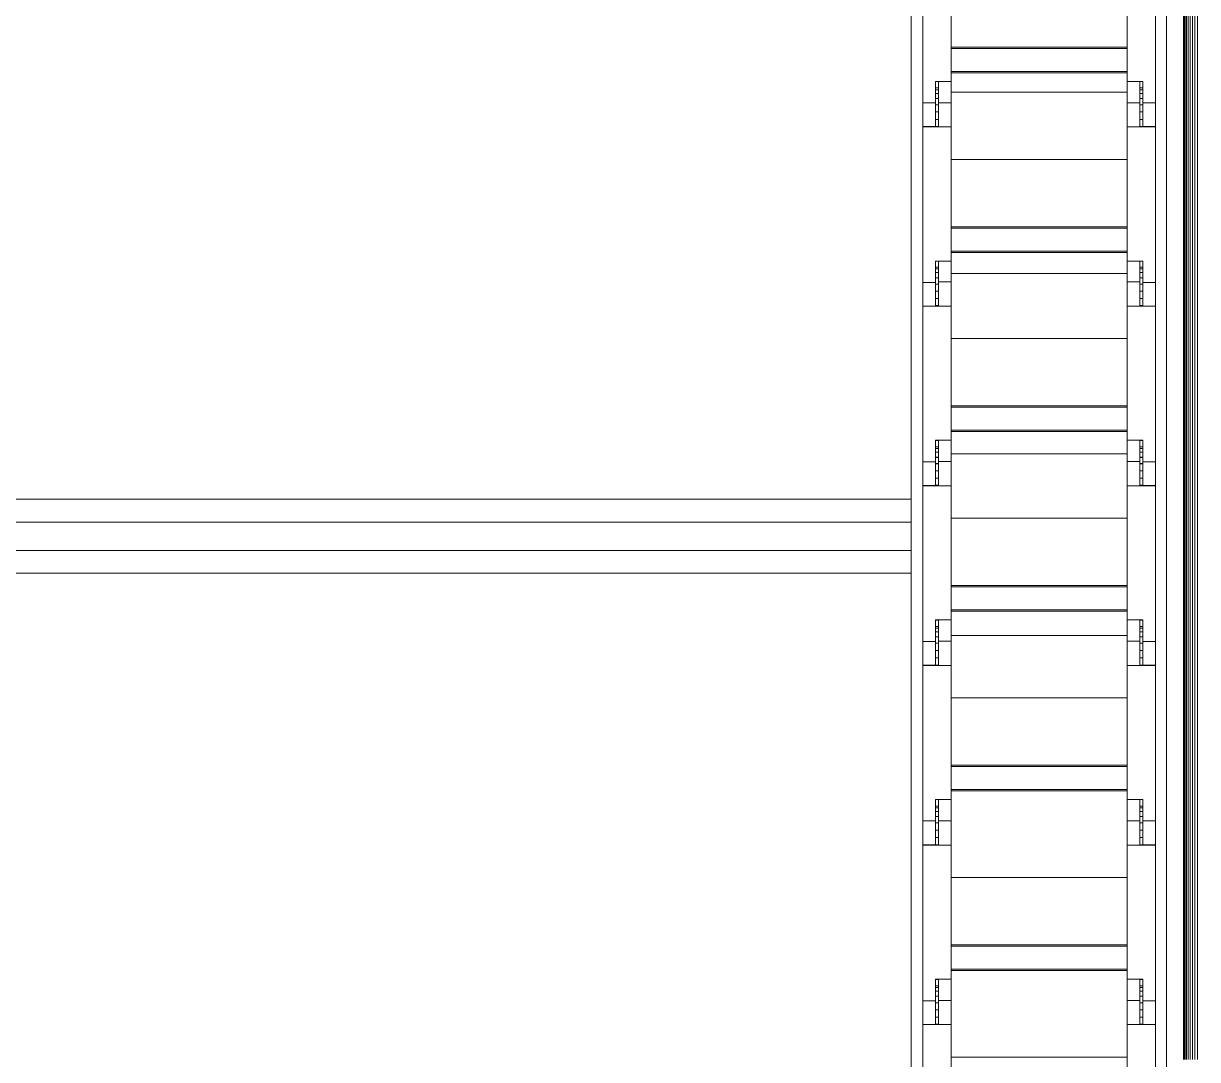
# Model space of a CAD drawing. Header units: inches. Extents: x -827 to 154, y -802 to 207.
# Drawn here: x -134.8 to -121.87, y -164.58 to -153.17 of the extents above; entities that cross this region are included whole.
import ezdxf

# ---------------------------------------------------------------- set-up
doc = ezdxf.new("R2010")
doc.units = ezdxf.units.IN
doc.header["$MEASUREMENT"] = 0
doc.layers.add('Layer0', color=7, linetype='Continuous', lineweight=9)
doc.layers.add('Shop_Sabre_RC-8_CNC_Router_skp', color=8, linetype='Continuous', lineweight=9)

# ---------------------------------------------------------------- blocks, each defined once
blk = doc.blocks.new('Shop_Sabre_RC-8_CNC_Router_skp_139-402878-Level 1')
at = {"layer": 'Layer0'}
for p, q in [((96.812, 0.562), (58.812, 0.562)), ((96.812, 0.562), (58.812, 0.562)), ((58.812, 0.25), (96.812, 0.25)), ((58.812, 0.25), (96.812, 0.25))]:
    blk.add_line(p, q, dxfattribs=at)
blk = doc.blocks.new('Shop_Sabre_RC-8_CNC_Router_skp_135-402874-Level 1')
at = {"layer": 'Layer0'}
for p, q in [((60.625, 26.563), (98.625, 26.563)), ((98.625, 26.563), (60.625, 26.563)), ((98.625, 25.75), (60.625, 25.75)), ((60.625, 25.75), (98.625, 25.75))]:
    blk.add_line(p, q, dxfattribs=at)
blk.add_blockref('Shop_Sabre_RC-8_CNC_Router_skp_139-402878-Level 1', (1.812, 25.75))
blk = doc.blocks.new('Shop_Sabre_RC-8_CNC_Router_skp_121-V89-Level 1')
at = {"layer": 'Layer0'}
for p, q in [((2.389, 18.075), (2.422, 18.075)), ((2.422, 18.075), (2.389, 18.075)), ((2.391, 17.996), (2.422, 17.996)), ((2.422, 17.996), (2.391, 17.996)), ((2.422, 18.076), (2.422, 17.815)), ((2.563, 18.076), (2.422, 18.076)), ((2.422, 18.076), (2.563, 18.076)), ((2.422, 18.076), (2.422, 17.815)), ((2.563, 18.076), (2.563, 17.815)), ((2.563, 17.815), (2.563, 18.076)), ((2.391, 17.915), (2.422, 17.915)), ((2.391, 17.915), (2.422, 17.915)), ((2.422, 17.915), (2.391, 17.915)), ((2.391, 17.836), (2.422, 17.836)), ((2.422, 17.836), (2.391, 17.836)), ((2.422, 17.766), (2.391, 17.766)), ((2.391, 17.766), (2.422, 17.766)), ((2.422, 17.815), (2.422, 17.584)), ((2.563, 17.815), (2.422, 17.815)), ((2.422, 17.815), (2.422, 17.584)), ((2.422, 17.578), (2.422, 17.815)), ((2.563, 17.815), (2.422, 17.815)), ((2.563, 17.815), (2.563, 16.1)), ((2.563, 17.815), (2.563, 16.1)), ((2.391, 17.709), (2.422, 17.709)), ((2.422, 17.709), (2.391, 17.709)), ((2.391, 17.669), (2.422, 17.669)), ((2.422, 17.669), (2.391, 17.669)), ((2.422, 17.65), (2.391, 17.65)), ((2.391, 17.65), (2.422, 17.65)), ((2.391, 17.578), (2.25, 17.578)), ((2.25, 17.196), (2.25, 17.578)), ((2.391, 17.578), (2.25, 17.578)), ((2.25, 17.578), (2.25, 17.196)), ((2.25, 17.578), (2.25, 16.1)), ((2.25, 17.578), (2.25, 16.454)), ((2.422, 17.58), (2.391, 17.58)), ((2.391, 17.58), (2.422, 17.58)), ((2.422, 17.578), (2.391, 17.578)), ((2.422, 17.578), (2.391, 17.578)), ((2.422, 17.584), (2.422, 17.578)), ((2.422, 17.578), (2.422, 17.584)), ((2.25, 16.454), (2.25, 17.196)), ((2.25, 16.454), (2.25, 17.196)), ((2.25, 16.454), (2.25, 16.1)), ((2.25, 16.1), (2.25, 16.454)), ((2.25, 16.1), (2.25, 15.834)), ((2.25, 16.1), (2.25, 16.1)), ((2.25, 16.1), (2.369, 16.1)), ((2.25, 15.834), (2.25, 16.1)), ((2.369, 16.1), (2.25, 16.1)), ((2.369, 16.1), (2.25, 16.1)), ((2.369, 16.1), (2.369, 16.1)), ((2.391, 16.1), (2.369, 16.1)), ((2.391, 16.1), (2.369, 16.1)), ((2.391, 16.1), (2.391, 16.1)), ((2.391, 16.1), (2.406, 16.1)), ((2.391, 16.1), (2.391, 15.834)), ((2.391, 15.834), (2.391, 16.1)), ((2.391, 16.1), (2.391, 16.1)), ((2.406, 16.1), (2.391, 16.1)), ((2.391, 16.096), (2.422, 16.096)), ((2.422, 16.096), (2.391, 16.096)), ((2.406, 16.1), (2.406, 16.1)), ((2.563, 16.1), (2.406, 16.1)), ((2.406, 16.1), (2.406, 16.1)), ((2.406, 16.1), (2.563, 16.1)), ((2.563, 16.1), (2.563, 16.1)), ((2.563, 16.1), (2.563, 16.1)), ((2.391, 16.017), (2.422, 16.017)), ((2.422, 16.017), (2.391, 16.017)), ((2.391, 15.936), (2.422, 15.936)), ((2.422, 15.936), (2.391, 15.936)), ((2.25, 15.834), (2.25, 15.6)), ((2.25, 15.834), (2.391, 15.834)), ((2.25, 15.6), (2.25, 15.834)), ((2.391, 15.834), (2.25, 15.834)), ((2.391, 15.858), (2.422, 15.858)), ((2.422, 15.858), (2.391, 15.858)), ((2.391, 15.834), (2.391, 15.6)), ((2.391, 15.834), (2.391, 15.6)), ((2.391, 15.788), (2.422, 15.788)), ((2.422, 15.788), (2.391, 15.788)), ((2.422, 15.731), (2.391, 15.731)), ((2.422, 15.731), (2.391, 15.731)), ((2.422, 15.691), (2.391, 15.692)), ((2.391, 15.692), (2.422, 15.691)), ((2.422, 15.691), (2.391, 15.691)), ((2.391, 15.671), (2.422, 15.671)), ((2.422, 15.671), (2.391, 15.671))]:
    blk.add_line(p, q, dxfattribs=at)
blk = doc.blocks.new('Shop_Sabre_RC-8_CNC_Router_skp_120-V90-Level 1')
at = {"layer": 'Layer0'}
for p, q in [((0, 18.076), (0, 17.815)), ((0.141, 18.076), (0, 18.076)), ((0, 18.076), (0.141, 18.076)), ((0, 18.076), (0, 17.815)), ((0.141, 18.076), (0.141, 17.815)), ((0.141, 17.815), (0.141, 18.076)), ((0.172, 18.075), (0.141, 18.075)), ((0.141, 18.075), (0.172, 18.075)), ((0.172, 17.996), (0.141, 17.996)), ((0.141, 17.996), (0.172, 17.996)), ((0.172, 17.915), (0.141, 17.915)), ((0.172, 17.915), (0.141, 17.915)), ((0.141, 17.915), (0.172, 17.915)), ((0, 16.1), (0, 17.815)), ((0.141, 17.815), (0, 17.815)), ((0, 17.815), (0, 16.1)), ((0.141, 17.815), (0, 17.815)), ((0.174, 17.836), (0.141, 17.836)), ((0.141, 17.836), (0.174, 17.836)), ((0.141, 17.815), (0.141, 17.584)), ((0.141, 17.584), (0.141, 17.815)), ((0.141, 17.766), (0.172, 17.766)), ((0.172, 17.766), (0.141, 17.766)), ((0.172, 17.709), (0.141, 17.709)), ((0.172, 17.709), (0.141, 17.709)), ((0.172, 17.669), (0.141, 17.669)), ((0.141, 17.669), (0.172, 17.669)), ((0.172, 17.65), (0.141, 17.65)), ((0.141, 17.65), (0.172, 17.65)), ((0.141, 17.584), (0.141, 17.578)), ((0.141, 17.578), (0.141, 17.584)), ((0.172, 17.58), (0.141, 17.58)), ((0.141, 17.58), (0.172, 17.58)), ((0.172, 17.578), (0.141, 17.578)), ((0.172, 17.578), (0.141, 17.578)), ((0.313, 17.578), (0.172, 17.578)), ((0.313, 17.578), (0.172, 17.578)), ((0.313, 17.578), (0.313, 16.1)), ((0.313, 16.1), (0.313, 17.578)), ((0, 16.1), (0, 16.1)), ((0, 16.1), (0.156, 16.1)), ((0.156, 16.1), (0, 16.1)), ((0, 16.1), (0, 16.1)), ((0.141, 16.096), (0.172, 16.096)), ((0.172, 16.096), (0.141, 16.096)), ((0.156, 16.1), (0.156, 16.1)), ((0.156, 16.1), (0.156, 16.1)), ((0.172, 16.1), (0.156, 16.1)), ((0.172, 16.1), (0.156, 16.1)), ((0.172, 16.1), (0.172, 16.1)), ((0.172, 16.1), (0.172, 16.1)), ((0.172, 16.1), (0.172, 15.834)), ((0.193, 16.1), (0.172, 16.1)), ((0.172, 15.834), (0.172, 16.1)), ((0.193, 16.1), (0.172, 16.1)), ((0.193, 16.1), (0.193, 16.1)), ((0.193, 16.1), (0.313, 16.1)), ((0.193, 16.1), (0.313, 16.1)), ((0.313, 16.1), (0.193, 16.1)), ((0.313, 16.1), (0.313, 16.1)), ((0.313, 16.1), (0.313, 15.834)), ((0.313, 16.1), (0.313, 15.834)), ((0.172, 16.017), (0.141, 16.017)), ((0.141, 16.017), (0.172, 16.017)), ((0.172, 15.936), (0.141, 15.936)), ((0.141, 15.936), (0.172, 15.936)), ((0.172, 15.788), (0.137, 15.788)), ((0.137, 15.788), (0.172, 15.788)), ((0.141, 15.858), (0.172, 15.858)), ((0.172, 15.858), (0.141, 15.858)), ((0.172, 15.834), (0.172, 15.6)), ((0.172, 15.834), (0.313, 15.834)), ((0.172, 15.6), (0.172, 15.834)), ((0.313, 15.834), (0.172, 15.834)), ((0.313, 15.834), (0.313, 15.6)), ((0.313, 15.834), (0.313, 15.6)), ((0.141, 15.731), (0.172, 15.731)), ((0.172, 15.731), (0.141, 15.731)), ((0.141, 15.691), (0.172, 15.692)), ((0.172, 15.692), (0.141, 15.691)), ((0.172, 15.691), (0.141, 15.691)), ((0.141, 15.671), (0.172, 15.671)), ((0.172, 15.671), (0.141, 15.671))]:
    blk.add_line(p, q, dxfattribs=at)
blk = doc.blocks.new('Shop_Sabre_RC-8_CNC_Router_skp_119-V91-Level 1')
at = {"layer": 'Layer0'}
for p, q in [((2.25, 17.483), (0.313, 17.483)), ((2.25, 17.483), (0.313, 17.483)), ((0.313, 17.469), (2.25, 17.469)), ((0.313, 17.469), (2.25, 17.469)), ((2.25, 17.214), (0.313, 17.214)), ((2.25, 17.214), (0.313, 17.214)), ((0.313, 17.201), (2.25, 17.201)), ((0.313, 17.201), (2.25, 17.201)), ((2.25, 16.459), (0.313, 16.459)), ((2.25, 16.459), (0.313, 16.459))]:
    blk.add_line(p, q, dxfattribs=at)
for name in ['Shop_Sabre_RC-8_CNC_Router_skp_120-V90-Level 1', 'Shop_Sabre_RC-8_CNC_Router_skp_121-V89-Level 1']:
    blk.add_blockref(name, (0, 0))
blk = doc.blocks.new('Shop_Sabre_RC-8_CNC_Router_skp_121-V92-Level 1')
at = {"layer": 'Layer0'}
for p, q in [((2.389, 20.054), (2.422, 20.054)), ((2.422, 20.054), (2.389, 20.054)), ((2.422, 20.054), (2.422, 19.793)), ((2.563, 20.054), (2.422, 20.054)), ((2.422, 20.054), (2.563, 20.054)), ((2.422, 20.054), (2.422, 19.793)), ((2.563, 20.054), (2.563, 19.793)), ((2.563, 19.793), (2.563, 20.054)), ((2.391, 19.975), (2.422, 19.975)), ((2.422, 19.975), (2.391, 19.975)), ((2.391, 19.893), (2.422, 19.893)), ((2.391, 19.893), (2.422, 19.893)), ((2.422, 19.893), (2.391, 19.893)), ((2.391, 19.815), (2.422, 19.815)), ((2.422, 19.815), (2.391, 19.815)), ((2.422, 19.793), (2.422, 19.562)), ((2.563, 19.793), (2.422, 19.793)), ((2.422, 19.793), (2.422, 19.562)), ((2.422, 19.556), (2.422, 19.793)), ((2.563, 19.793), (2.422, 19.793)), ((2.563, 19.793), (2.563, 18.079)), ((2.563, 19.793), (2.563, 18.079)), ((2.422, 19.745), (2.391, 19.745)), ((2.391, 19.745), (2.422, 19.745)), ((2.391, 19.688), (2.422, 19.688)), ((2.422, 19.688), (2.391, 19.688)), ((2.391, 19.556), (2.25, 19.556)), ((2.25, 19.175), (2.25, 19.556)), ((2.391, 19.556), (2.25, 19.556)), ((2.25, 19.556), (2.25, 19.175)), ((2.25, 19.556), (2.25, 18.079)), ((2.25, 19.556), (2.25, 18.433)), ((2.391, 19.648), (2.422, 19.648)), ((2.422, 19.648), (2.391, 19.648)), ((2.422, 19.628), (2.391, 19.628)), ((2.391, 19.628), (2.422, 19.628)), ((2.422, 19.558), (2.391, 19.558)), ((2.391, 19.558), (2.422, 19.558)), ((2.422, 19.556), (2.391, 19.556)), ((2.422, 19.556), (2.391, 19.556)), ((2.422, 19.562), (2.422, 19.556)), ((2.422, 19.556), (2.422, 19.562)), ((2.25, 18.433), (2.25, 19.175)), ((2.25, 18.433), (2.25, 19.175)), ((2.25, 18.433), (2.25, 18.079)), ((2.25, 18.079), (2.25, 18.433)), ((2.25, 18.079), (2.25, 17.813)), ((2.25, 18.079), (2.25, 18.079)), ((2.25, 18.079), (2.369, 18.079)), ((2.25, 17.813), (2.25, 18.079)), ((2.369, 18.079), (2.25, 18.079)), ((2.369, 18.079), (2.25, 18.079)), ((2.369, 18.079), (2.369, 18.079)), ((2.391, 18.079), (2.369, 18.079)), ((2.391, 18.079), (2.369, 18.079)), ((2.391, 18.079), (2.391, 18.079)), ((2.391, 18.079), (2.406, 18.079)), ((2.391, 18.079), (2.391, 17.813)), ((2.391, 17.813), (2.391, 18.079)), ((2.391, 18.079), (2.391, 18.079)), ((2.406, 18.079), (2.391, 18.079)), ((2.391, 18.075), (2.422, 18.075)), ((2.422, 18.075), (2.391, 18.075)), ((2.391, 17.996), (2.422, 17.996)), ((2.422, 17.996), (2.391, 17.996)), ((2.406, 18.079), (2.406, 18.079)), ((2.563, 18.079), (2.406, 18.079)), ((2.406, 18.079), (2.406, 18.079)), ((2.406, 18.079), (2.563, 18.079)), ((2.563, 18.079), (2.563, 18.079)), ((2.563, 18.079), (2.563, 18.079)), ((2.391, 17.915), (2.422, 17.915)), ((2.422, 17.915), (2.391, 17.915)), ((2.25, 17.813), (2.25, 17.578)), ((2.25, 17.813), (2.391, 17.813)), ((2.25, 17.578), (2.25, 17.813)), ((2.391, 17.813), (2.25, 17.813)), ((2.391, 17.836), (2.422, 17.836)), ((2.422, 17.836), (2.391, 17.836)), ((2.391, 17.813), (2.391, 17.578)), ((2.391, 17.813), (2.391, 17.578)), ((2.391, 17.767), (2.422, 17.766)), ((2.422, 17.766), (2.391, 17.767)), ((2.422, 17.71), (2.391, 17.71)), ((2.422, 17.71), (2.391, 17.71)), ((2.422, 17.67), (2.391, 17.67)), ((2.391, 17.67), (2.422, 17.67)), ((2.422, 17.669), (2.391, 17.669)), ((2.391, 17.65), (2.422, 17.65)), ((2.422, 17.65), (2.391, 17.65))]:
    blk.add_line(p, q, dxfattribs=at)
blk = doc.blocks.new('Shop_Sabre_RC-8_CNC_Router_skp_120-V93-Level 1')
at = {"layer": 'Layer0'}
for p, q in [((0, 20.054), (0, 19.793)), ((0.141, 20.054), (0, 20.054)), ((0, 20.054), (0.141, 20.054)), ((0, 20.054), (0, 19.793)), ((0.141, 20.054), (0.141, 19.793)), ((0.172, 20.054), (0.141, 20.054)), ((0.141, 20.054), (0.172, 20.054)), ((0.141, 19.793), (0.141, 20.054)), ((0.172, 19.975), (0.141, 19.975)), ((0.141, 19.975), (0.172, 19.975)), ((0, 18.079), (0, 19.793)), ((0.141, 19.793), (0, 19.793)), ((0, 19.793), (0, 18.079)), ((0.141, 19.793), (0, 19.793)), ((0.172, 19.893), (0.141, 19.893)), ((0.172, 19.893), (0.141, 19.893)), ((0.141, 19.893), (0.172, 19.893)), ((0.174, 19.815), (0.141, 19.815)), ((0.141, 19.815), (0.174, 19.815)), ((0.141, 19.793), (0.141, 19.562)), ((0.141, 19.562), (0.141, 19.793)), ((0.141, 19.745), (0.172, 19.745)), ((0.172, 19.745), (0.141, 19.745)), ((0.172, 19.688), (0.141, 19.688)), ((0.172, 19.688), (0.141, 19.688)), ((0.172, 19.648), (0.141, 19.648)), ((0.141, 19.648), (0.172, 19.648)), ((0.172, 19.628), (0.141, 19.628)), ((0.141, 19.628), (0.172, 19.628)), ((0.141, 19.562), (0.141, 19.556)), ((0.141, 19.556), (0.141, 19.562)), ((0.172, 19.558), (0.141, 19.558)), ((0.141, 19.558), (0.172, 19.558)), ((0.172, 19.556), (0.141, 19.556)), ((0.172, 19.556), (0.141, 19.556)), ((0.313, 19.556), (0.172, 19.556)), ((0.313, 19.556), (0.172, 19.556)), ((0.313, 19.556), (0.313, 18.079)), ((0.313, 18.079), (0.313, 19.556)), ((0, 18.079), (0, 18.079)), ((0, 18.079), (0.156, 18.079)), ((0.156, 18.079), (0, 18.079)), ((0, 18.079), (0, 18.079)), ((0.141, 18.075), (0.172, 18.075)), ((0.172, 18.075), (0.141, 18.075)), ((0.172, 17.996), (0.141, 17.996)), ((0.141, 17.996), (0.172, 17.996)), ((0.156, 18.079), (0.156, 18.079)), ((0.156, 18.079), (0.156, 18.079)), ((0.172, 18.079), (0.156, 18.079)), ((0.172, 18.079), (0.156, 18.079)), ((0.172, 18.079), (0.172, 18.079)), ((0.172, 18.079), (0.172, 18.079)), ((0.172, 18.079), (0.172, 17.813)), ((0.193, 18.079), (0.172, 18.079)), ((0.172, 17.813), (0.172, 18.079)), ((0.193, 18.079), (0.172, 18.079)), ((0.193, 18.079), (0.193, 18.079)), ((0.193, 18.079), (0.313, 18.079)), ((0.193, 18.079), (0.313, 18.079)), ((0.313, 18.079), (0.193, 18.079)), ((0.313, 18.079), (0.313, 18.079)), ((0.313, 18.079), (0.313, 17.813)), ((0.313, 18.079), (0.313, 17.813)), ((0.172, 17.915), (0.141, 17.915)), ((0.141, 17.915), (0.172, 17.915)), ((0.172, 17.767), (0.137, 17.766)), ((0.137, 17.766), (0.172, 17.767)), ((0.141, 17.836), (0.172, 17.836)), ((0.172, 17.836), (0.141, 17.836)), ((0.172, 17.813), (0.172, 17.578)), ((0.172, 17.813), (0.313, 17.813)), ((0.172, 17.578), (0.172, 17.813)), ((0.313, 17.813), (0.172, 17.813)), ((0.313, 17.813), (0.313, 17.578)), ((0.313, 17.813), (0.313, 17.578)), ((0.141, 17.71), (0.172, 17.71)), ((0.172, 17.71), (0.141, 17.71)), ((0.141, 17.67), (0.172, 17.67)), ((0.172, 17.67), (0.141, 17.67)), ((0.172, 17.669), (0.141, 17.669)), ((0.141, 17.65), (0.172, 17.65)), ((0.172, 17.65), (0.141, 17.65))]:
    blk.add_line(p, q, dxfattribs=at)
blk = doc.blocks.new('Shop_Sabre_RC-8_CNC_Router_skp_119-V94-Level 1')
at = {"layer": 'Layer0'}
for p, q in [((2.25, 19.461), (0.313, 19.461)), ((2.25, 19.461), (0.313, 19.461)), ((0.313, 19.448), (2.25, 19.448)), ((0.313, 19.448), (2.25, 19.448)), ((2.25, 19.193), (0.313, 19.193)), ((2.25, 19.193), (0.313, 19.193)), ((0.313, 19.179), (2.25, 19.179)), ((0.313, 19.179), (2.25, 19.179)), ((2.25, 18.437), (0.313, 18.437)), ((2.25, 18.437), (0.313, 18.437))]:
    blk.add_line(p, q, dxfattribs=at)
for name in ['Shop_Sabre_RC-8_CNC_Router_skp_120-V93-Level 1', 'Shop_Sabre_RC-8_CNC_Router_skp_121-V92-Level 1']:
    blk.add_blockref(name, (0, 0))
blk = doc.blocks.new('Shop_Sabre_RC-8_CNC_Router_skp_119-V95-Level 1')
at = {"layer": 'Layer0'}
for p, q in [((2.25, 5.616), (0.313, 5.616)), ((2.25, 5.616), (0.313, 5.616)), ((0.313, 5.602), (2.25, 5.602)), ((0.313, 5.602), (2.25, 5.602)), ((2.25, 5.348), (0.313, 5.348)), ((2.25, 5.348), (0.313, 5.348)), ((0.313, 5.334), (2.25, 5.334)), ((0.313, 5.334), (2.25, 5.334)), ((2.25, 4.592), (0.313, 4.592)), ((2.25, 4.592), (0.313, 4.592))]:
    blk.add_line(p, q, dxfattribs=at)
for name in ['Shop_Sabre_RC-8_CNC_Router_skp_120-V93-Level 1', 'Shop_Sabre_RC-8_CNC_Router_skp_121-V92-Level 1']:
    blk.add_blockref(name, (0, -13.845))
blk = doc.blocks.new('Shop_Sabre_RC-8_CNC_Router_skp_121-V102-Level 1')
at = {"layer": 'Layer0'}
for p, q in [((2.422, 24.886), (2.422, 24.889)), ((2.563, 24.889), (2.422, 24.889)), ((2.422, 24.886), (2.422, 24.889)), ((2.422, 24.889), (2.563, 24.889)), ((2.422, 24.814), (2.422, 24.886)), ((2.563, 24.886), (2.422, 24.886)), ((2.422, 24.814), (2.422, 24.886)), ((2.422, 24.886), (2.563, 24.886)), ((2.563, 24.886), (2.563, 24.889)), ((2.563, 24.889), (2.563, 24.886)), ((2.563, 24.814), (2.563, 24.886)), ((2.563, 24.886), (2.563, 24.814)), ((2.422, 24.814), (2.422, 24.68)), ((2.422, 24.814), (2.563, 24.814)), ((2.563, 24.814), (2.422, 24.814)), ((2.422, 24.68), (2.422, 24.814)), ((2.563, 24.814), (2.563, 24.68)), ((2.563, 24.814), (2.563, 24.68)), ((2.422, 24.68), (2.422, 24.493)), ((2.563, 24.68), (2.422, 24.68)), ((2.422, 24.493), (2.422, 24.68)), ((2.422, 24.68), (2.563, 24.68)), ((2.563, 24.68), (2.563, 24.493)), ((2.563, 24.68), (2.563, 24.493)), ((2.422, 24.493), (2.422, 24.265)), ((2.422, 24.493), (2.563, 24.493)), ((2.422, 24.493), (2.422, 24.265)), ((2.422, 24.493), (2.563, 24.493)), ((2.563, 24.493), (2.563, 24.265)), ((2.563, 24.265), (2.563, 24.493)), ((2.25, 24.183), (2.25, 24.205)), ((2.422, 24.205), (2.25, 24.205)), ((2.25, 24.205), (2.422, 24.205)), ((2.25, 24.205), (2.25, 24.183)), ((2.422, 24.265), (2.422, 24.012)), ((2.422, 24.265), (2.563, 24.265)), ((2.422, 24.265), (2.422, 24.012)), ((2.563, 24.265), (2.422, 24.265)), ((2.563, 24.265), (2.563, 24.012)), ((2.563, 24.012), (2.563, 24.265)), ((2.25, 24.183), (2.25, 24.141)), ((2.25, 24.183), (2.422, 24.183)), ((2.25, 24.183), (2.25, 24.141)), ((2.422, 24.183), (2.25, 24.183)), ((2.25, 24.141), (2.25, 24.083)), ((2.422, 24.141), (2.25, 24.141)), ((2.25, 24.141), (2.422, 24.141)), ((2.25, 24.141), (2.25, 24.083)), ((2.25, 24.083), (2.25, 24.011)), ((2.422, 24.083), (2.25, 24.083)), ((2.25, 24.083), (2.422, 24.083)), ((2.25, 24.083), (2.25, 24.011)), ((2.25, 24.011), (2.25, 23.932)), ((2.25, 24.011), (2.422, 24.011)), ((2.25, 24.011), (2.25, 23.932)), ((2.422, 24.011), (2.25, 24.011)), ((2.25, 23.932), (2.25, 23.851)), ((2.25, 23.932), (2.422, 23.932)), ((2.25, 23.932), (2.25, 23.851)), ((2.422, 23.932), (2.25, 23.932)), ((2.422, 24.012), (2.422, 23.751)), ((2.563, 24.012), (2.422, 24.012)), ((2.422, 24.012), (2.563, 24.012)), ((2.422, 24.012), (2.422, 23.751)), ((2.563, 24.012), (2.563, 23.751)), ((2.563, 23.751), (2.563, 24.012)), ((2.25, 23.851), (2.25, 23.772)), ((2.391, 23.851), (2.25, 23.851)), ((2.25, 23.772), (2.25, 23.851)), ((2.391, 23.851), (2.25, 23.851)), ((2.391, 23.851), (2.422, 23.851)), ((2.391, 23.851), (2.422, 23.851)), ((2.422, 23.851), (2.391, 23.851)), ((2.25, 23.772), (2.25, 23.702)), ((2.25, 23.772), (2.422, 23.772)), ((2.25, 23.772), (2.25, 23.702)), ((2.422, 23.772), (2.25, 23.772)), ((2.25, 23.702), (2.25, 23.645)), ((2.422, 23.702), (2.25, 23.702)), ((2.25, 23.702), (2.422, 23.702)), ((2.25, 23.702), (2.25, 23.645)), ((2.422, 23.751), (2.422, 23.52)), ((2.563, 23.751), (2.422, 23.751)), ((2.422, 23.751), (2.422, 23.52)), ((2.422, 23.514), (2.422, 23.751)), ((2.563, 23.751), (2.422, 23.751)), ((2.563, 23.751), (2.563, 22.036)), ((2.563, 23.751), (2.563, 22.036)), ((2.25, 23.606), (2.25, 23.645)), ((2.25, 23.645), (2.422, 23.645)), ((2.25, 23.645), (2.25, 23.606)), ((2.422, 23.645), (2.25, 23.645)), ((2.25, 23.606), (2.422, 23.606)), ((2.25, 23.606), (2.25, 23.586)), ((2.422, 23.606), (2.25, 23.606)), ((2.25, 23.586), (2.25, 23.606)), ((2.25, 23.586), (2.25, 23.516)), ((2.422, 23.586), (2.25, 23.586)), ((2.25, 23.586), (2.422, 23.586)), ((2.25, 23.586), (2.25, 23.516)), ((2.422, 23.516), (2.25, 23.516)), ((2.25, 23.516), (2.422, 23.516)), ((2.391, 23.514), (2.25, 23.514)), ((2.25, 23.132), (2.25, 23.514)), ((2.391, 23.514), (2.25, 23.514)), ((2.25, 23.514), (2.25, 23.132)), ((2.25, 23.514), (2.25, 22.036)), ((2.25, 23.514), (2.25, 22.39)), ((2.422, 23.514), (2.391, 23.514)), ((2.422, 23.514), (2.391, 23.514)), ((2.422, 23.52), (2.422, 23.514)), ((2.422, 23.514), (2.422, 23.52)), ((2.25, 22.39), (2.25, 23.132)), ((2.25, 22.39), (2.25, 23.132)), ((2.25, 22.39), (2.25, 22.036)), ((2.25, 22.036), (2.25, 22.39)), ((2.25, 22.036), (2.25, 22.037)), ((2.25, 22.036), (2.25, 21.77)), ((2.25, 22.036), (2.369, 22.036)), ((2.25, 21.77), (2.25, 22.036)), ((2.369, 22.036), (2.25, 22.036)), ((2.369, 22.036), (2.25, 22.036)), ((2.369, 22.037), (2.369, 22.036)), ((2.391, 22.036), (2.369, 22.036)), ((2.391, 22.036), (2.369, 22.036)), ((2.391, 22.036), (2.391, 22.037)), ((2.391, 22.037), (2.391, 22.036)), ((2.391, 22.036), (2.406, 22.036)), ((2.391, 22.036), (2.391, 21.77)), ((2.391, 21.77), (2.391, 22.036)), ((2.406, 22.036), (2.391, 22.036)), ((2.391, 22.032), (2.422, 22.032)), ((2.422, 22.032), (2.391, 22.032)), ((2.406, 22.037), (2.406, 22.036)), ((2.406, 22.037), (2.406, 22.036)), ((2.563, 22.036), (2.406, 22.036)), ((2.406, 22.036), (2.563, 22.036)), ((2.563, 22.036), (2.563, 22.037)), ((2.563, 22.036), (2.563, 22.037)), ((2.391, 21.953), (2.422, 21.953)), ((2.422, 21.953), (2.391, 21.953)), ((2.391, 21.872), (2.422, 21.872)), ((2.422, 21.872), (2.391, 21.872)), ((2.25, 21.77), (2.25, 21.535)), ((2.25, 21.77), (2.391, 21.77)), ((2.25, 21.535), (2.25, 21.77)), ((2.391, 21.77), (2.25, 21.77)), ((2.391, 21.794), (2.422, 21.794)), ((2.422, 21.794), (2.391, 21.794)), ((2.391, 21.77), (2.391, 21.535)), ((2.391, 21.77), (2.391, 21.535)), ((2.391, 21.724), (2.422, 21.724)), ((2.422, 21.724), (2.391, 21.724)), ((2.422, 21.667), (2.391, 21.667)), ((2.422, 21.667), (2.391, 21.667)), ((2.422, 21.628), (2.391, 21.628)), ((2.391, 21.628), (2.422, 21.628)), ((2.422, 21.627), (2.391, 21.627)), ((2.391, 21.607), (2.422, 21.607)), ((2.422, 21.607), (2.391, 21.607))]:
    blk.add_line(p, q, dxfattribs=at)
blk = doc.blocks.new('Shop_Sabre_RC-8_CNC_Router_skp_120-V103-Level 1')
at = {"layer": 'Layer0'}
for p, q in [((0, 24.886), (0, 24.889)), ((0.141, 24.889), (0, 24.889)), ((0, 24.889), (0.141, 24.889)), ((0, 24.889), (0, 24.886)), ((0, 24.814), (0, 24.886)), ((0.141, 24.886), (0, 24.886)), ((0, 24.814), (0, 24.886)), ((0.141, 24.886), (0, 24.886)), ((0.141, 24.886), (0.141, 24.889)), ((0.141, 24.886), (0.141, 24.889)), ((0.141, 24.814), (0.141, 24.886)), ((0.141, 24.886), (0.141, 24.814)), ((0, 24.814), (0, 24.68)), ((0, 24.814), (0.141, 24.814)), ((0, 24.814), (0.141, 24.814)), ((0, 24.814), (0, 24.68)), ((0.141, 24.814), (0.141, 24.68)), ((0.141, 24.68), (0.141, 24.814)), ((0, 24.68), (0, 24.493)), ((0.141, 24.68), (0, 24.68)), ((0, 24.68), (0.141, 24.68)), ((0, 24.68), (0, 24.493)), ((0.141, 24.68), (0.141, 24.493)), ((0.141, 24.493), (0.141, 24.68)), ((0, 24.493), (0, 24.265)), ((0, 24.493), (0.141, 24.493)), ((0, 24.493), (0, 24.265)), ((0.141, 24.493), (0, 24.493)), ((0.141, 24.493), (0.141, 24.265)), ((0.141, 24.265), (0.141, 24.493)), ((0, 24.265), (0, 24.012)), ((0.141, 24.265), (0, 24.265)), ((0, 24.265), (0.141, 24.265)), ((0, 24.265), (0, 24.012)), ((0.141, 24.265), (0.141, 24.012)), ((0.141, 24.012), (0.141, 24.265)), ((0.313, 24.205), (0.141, 24.205)), ((0.141, 24.205), (0.313, 24.205)), ((0.313, 24.205), (0.313, 24.183)), ((0.313, 24.183), (0.313, 24.205)), ((0.141, 24.183), (0.313, 24.183)), ((0.313, 24.183), (0.141, 24.183)), ((0.313, 24.141), (0.141, 24.141)), ((0.141, 24.141), (0.313, 24.141)), ((0.141, 24.083), (0.313, 24.083)), ((0.141, 24.083), (0.313, 24.083)), ((0.313, 24.183), (0.313, 24.141)), ((0.313, 24.183), (0.313, 24.141)), ((0.313, 24.141), (0.313, 24.083)), ((0.313, 24.141), (0.313, 24.083)), ((0.313, 24.011), (0.313, 24.083)), ((0.313, 24.083), (0.313, 24.011)), ((0, 24.012), (0, 23.751)), ((0.141, 24.012), (0, 24.012)), ((0, 24.012), (0.141, 24.012)), ((0, 24.012), (0, 23.751)), ((0.141, 24.012), (0.141, 23.751)), ((0.141, 23.751), (0.141, 24.012)), ((0.313, 24.011), (0.141, 24.011)), ((0.141, 24.011), (0.313, 24.011)), ((0.313, 23.932), (0.141, 23.932)), ((0.141, 23.932), (0.313, 23.932)), ((0.313, 23.932), (0.313, 24.011)), ((0.313, 24.011), (0.313, 23.932)), ((0.313, 23.932), (0.313, 23.851)), ((0.313, 23.851), (0.313, 23.932)), ((0.172, 23.851), (0.141, 23.851)), ((0.172, 23.851), (0.141, 23.851)), ((0.141, 23.851), (0.172, 23.851)), ((0.313, 23.851), (0.172, 23.851)), ((0.172, 23.851), (0.313, 23.851)), ((0.313, 23.851), (0.313, 23.772)), ((0.313, 23.772), (0.313, 23.851)), ((0, 22.036), (0, 23.751)), ((0.141, 23.751), (0, 23.751)), ((0, 23.751), (0, 22.036)), ((0.141, 23.751), (0, 23.751)), ((0.313, 23.772), (0.141, 23.772)), ((0.141, 23.772), (0.313, 23.772)), ((0.141, 23.751), (0.141, 23.52)), ((0.141, 23.52), (0.141, 23.751)), ((0.141, 23.702), (0.313, 23.702)), ((0.313, 23.702), (0.141, 23.702)), ((0.313, 23.772), (0.313, 23.702)), ((0.313, 23.702), (0.313, 23.772)), ((0.313, 23.702), (0.313, 23.645)), ((0.313, 23.645), (0.313, 23.702)), ((0.313, 23.645), (0.141, 23.645)), ((0.313, 23.645), (0.141, 23.645)), ((0.313, 23.606), (0.141, 23.606)), ((0.141, 23.606), (0.313, 23.606)), ((0.313, 23.586), (0.141, 23.586)), ((0.141, 23.586), (0.313, 23.586)), ((0.313, 23.606), (0.313, 23.645)), ((0.313, 23.645), (0.313, 23.606)), ((0.313, 23.586), (0.313, 23.606)), ((0.313, 23.606), (0.313, 23.586)), ((0.313, 23.516), (0.313, 23.586)), ((0.313, 23.516), (0.313, 23.586)), ((0.141, 23.52), (0.141, 23.514)), ((0.141, 23.514), (0.141, 23.52)), ((0.313, 23.516), (0.141, 23.516)), ((0.141, 23.516), (0.313, 23.516)), ((0.172, 23.514), (0.141, 23.514)), ((0.172, 23.514), (0.141, 23.514)), ((0.313, 23.514), (0.172, 23.514)), ((0.313, 23.514), (0.172, 23.514)), ((0.313, 23.514), (0.313, 22.036)), ((0.313, 22.036), (0.313, 23.514)), ((0, 22.036), (0, 22.037)), ((0, 22.036), (0, 22.037)), ((0, 22.036), (0.156, 22.036)), ((0.156, 22.036), (0, 22.036)), ((0.141, 22.032), (0.172, 22.032)), ((0.172, 22.032), (0.141, 22.032)), ((0.156, 22.037), (0.156, 22.036)), ((0.156, 22.037), (0.156, 22.036)), ((0.172, 22.036), (0.156, 22.036)), ((0.172, 22.036), (0.156, 22.036)), ((0.172, 22.036), (0.172, 22.037)), ((0.172, 22.037), (0.172, 22.036)), ((0.172, 22.036), (0.172, 21.77)), ((0.193, 22.036), (0.172, 22.036)), ((0.172, 21.77), (0.172, 22.036)), ((0.193, 22.036), (0.172, 22.036)), ((0.193, 22.036), (0.193, 22.037)), ((0.193, 22.036), (0.313, 22.036)), ((0.193, 22.036), (0.313, 22.036)), ((0.313, 22.036), (0.193, 22.036)), ((0.313, 22.037), (0.313, 22.036)), ((0.313, 22.036), (0.313, 21.77)), ((0.313, 22.036), (0.313, 21.77)), ((0.172, 21.953), (0.141, 21.953)), ((0.141, 21.953), (0.172, 21.953)), ((0.172, 21.872), (0.141, 21.872)), ((0.141, 21.872), (0.172, 21.872)), ((0.141, 21.794), (0.172, 21.794)), ((0.172, 21.794), (0.141, 21.794)), ((0.172, 21.77), (0.172, 21.535)), ((0.172, 21.77), (0.313, 21.77)), ((0.172, 21.535), (0.172, 21.77)), ((0.313, 21.77), (0.172, 21.77)), ((0.313, 21.77), (0.313, 21.535)), ((0.313, 21.77), (0.313, 21.535)), ((0.172, 21.724), (0.137, 21.724)), ((0.137, 21.724), (0.172, 21.724)), ((0.141, 21.667), (0.172, 21.667)), ((0.172, 21.667), (0.141, 21.667)), ((0.141, 21.628), (0.172, 21.628)), ((0.172, 21.628), (0.141, 21.628)), ((0.172, 21.627), (0.141, 21.627)), ((0.141, 21.607), (0.172, 21.607)), ((0.172, 21.607), (0.141, 21.607))]:
    blk.add_line(p, q, dxfattribs=at)
blk = doc.blocks.new('Shop_Sabre_RC-8_CNC_Router_skp_119-V104-Level 1')
at = {"layer": 'Layer0'}
for p, q in [((2.25, 23.419), (0.313, 23.419)), ((2.25, 23.419), (0.313, 23.419)), ((0.313, 23.405), (2.25, 23.405)), ((0.313, 23.405), (2.25, 23.405)), ((2.25, 23.151), (0.313, 23.151)), ((2.25, 23.151), (0.313, 23.151)), ((0.313, 23.137), (2.25, 23.137)), ((0.313, 23.137), (2.25, 23.137)), ((2.25, 22.395), (0.313, 22.395)), ((2.25, 22.395), (0.313, 22.395))]:
    blk.add_line(p, q, dxfattribs=at)
for name in ['Shop_Sabre_RC-8_CNC_Router_skp_120-V103-Level 1', 'Shop_Sabre_RC-8_CNC_Router_skp_121-V102-Level 1']:
    blk.add_blockref(name, (0, 0))
blk = doc.blocks.new('Shop_Sabre_RC-8_CNC_Router_skp_121-V105-Level 1')
at = {"layer": 'Layer0'}
for p, q in [((2.389, 16.096), (2.422, 16.096)), ((2.422, 16.096), (2.389, 16.096)), ((2.422, 16.097), (2.422, 15.836)), ((2.563, 16.097), (2.422, 16.097)), ((2.422, 16.097), (2.563, 16.097)), ((2.422, 16.097), (2.422, 15.836)), ((2.563, 16.097), (2.563, 15.836)), ((2.563, 15.836), (2.563, 16.097)), ((2.391, 16.017), (2.422, 16.017)), ((2.422, 16.017), (2.391, 16.017)), ((2.391, 15.936), (2.422, 15.936)), ((2.391, 15.936), (2.422, 15.936)), ((2.422, 15.936), (2.391, 15.936)), ((2.391, 15.857), (2.422, 15.857)), ((2.422, 15.857), (2.391, 15.857)), ((2.422, 15.787), (2.391, 15.787)), ((2.391, 15.787), (2.422, 15.787)), ((2.422, 15.836), (2.422, 15.605)), ((2.563, 15.836), (2.422, 15.836)), ((2.422, 15.836), (2.422, 15.605)), ((2.422, 15.599), (2.422, 15.836)), ((2.563, 15.836), (2.422, 15.836)), ((2.563, 15.836), (2.563, 14.121)), ((2.563, 15.836), (2.563, 14.121)), ((2.391, 15.73), (2.422, 15.73)), ((2.422, 15.73), (2.391, 15.73)), ((2.391, 15.691), (2.422, 15.691)), ((2.422, 15.691), (2.391, 15.691)), ((2.422, 15.671), (2.391, 15.671)), ((2.391, 15.671), (2.422, 15.671)), ((2.391, 15.599), (2.25, 15.599)), ((2.25, 15.217), (2.25, 15.599)), ((2.391, 15.599), (2.25, 15.599)), ((2.25, 15.599), (2.25, 15.217)), ((2.25, 15.599), (2.25, 14.121)), ((2.25, 15.599), (2.25, 14.475)), ((2.422, 15.601), (2.391, 15.601)), ((2.391, 15.601), (2.422, 15.601)), ((2.422, 15.599), (2.391, 15.599)), ((2.422, 15.599), (2.391, 15.599)), ((2.422, 15.605), (2.422, 15.599)), ((2.422, 15.599), (2.422, 15.605)), ((2.25, 14.475), (2.25, 15.217)), ((2.25, 14.475), (2.25, 15.217)), ((2.25, 14.475), (2.25, 14.121)), ((2.25, 14.121), (2.25, 14.475)), ((2.25, 14.121), (2.25, 14.122)), ((2.25, 14.121), (2.25, 13.855)), ((2.25, 14.121), (2.369, 14.121)), ((2.25, 13.855), (2.25, 14.121)), ((2.369, 14.121), (2.25, 14.121)), ((2.369, 14.121), (2.25, 14.121)), ((2.369, 14.122), (2.369, 14.121)), ((2.391, 14.121), (2.369, 14.121)), ((2.391, 14.121), (2.369, 14.121)), ((2.391, 14.121), (2.391, 14.122)), ((2.391, 14.122), (2.391, 14.121)), ((2.391, 14.121), (2.406, 14.121)), ((2.391, 14.121), (2.391, 13.855)), ((2.391, 13.855), (2.391, 14.121)), ((2.406, 14.121), (2.391, 14.121)), ((2.391, 14.117), (2.422, 14.117)), ((2.422, 14.117), (2.391, 14.117)), ((2.406, 14.122), (2.406, 14.121)), ((2.406, 14.122), (2.406, 14.121)), ((2.563, 14.121), (2.406, 14.121)), ((2.406, 14.121), (2.563, 14.121)), ((2.563, 14.121), (2.563, 14.122)), ((2.563, 14.121), (2.563, 14.122)), ((2.391, 14.038), (2.422, 14.038)), ((2.422, 14.038), (2.391, 14.038)), ((2.25, 13.855), (2.25, 13.626)), ((2.25, 13.855), (2.391, 13.855)), ((2.25, 13.626), (2.25, 13.855)), ((2.391, 13.855), (2.25, 13.855)), ((2.391, 13.957), (2.422, 13.957)), ((2.422, 13.957), (2.391, 13.957)), ((2.391, 13.879), (2.422, 13.879)), ((2.422, 13.879), (2.391, 13.879)), ((2.391, 13.855), (2.391, 13.626)), ((2.391, 13.855), (2.391, 13.626)), ((2.391, 13.809), (2.422, 13.809)), ((2.422, 13.809), (2.391, 13.809)), ((2.422, 13.752), (2.391, 13.753)), ((2.422, 13.752), (2.391, 13.753)), ((2.422, 13.713), (2.391, 13.713)), ((2.391, 13.713), (2.422, 13.713)), ((2.422, 13.712), (2.391, 13.712)), ((2.391, 13.692), (2.422, 13.692)), ((2.422, 13.692), (2.391, 13.692))]:
    blk.add_line(p, q, dxfattribs=at)
blk = doc.blocks.new('Shop_Sabre_RC-8_CNC_Router_skp_120-V106-Level 1')
at = {"layer": 'Layer0'}
for p, q in [((0, 16.097), (0, 15.836)), ((0.141, 16.097), (0, 16.097)), ((0, 16.097), (0.141, 16.097)), ((0, 16.097), (0, 15.836)), ((0.141, 16.097), (0.141, 15.836)), ((0.141, 15.836), (0.141, 16.097)), ((0.172, 16.096), (0.141, 16.096)), ((0.141, 16.096), (0.172, 16.096)), ((0.172, 16.017), (0.141, 16.017)), ((0.141, 16.017), (0.172, 16.017)), ((0.172, 15.936), (0.141, 15.936)), ((0.172, 15.936), (0.141, 15.936)), ((0.141, 15.936), (0.172, 15.936)), ((0, 14.121), (0, 15.836)), ((0.141, 15.836), (0, 15.836)), ((0, 15.836), (0, 14.121)), ((0.141, 15.836), (0, 15.836)), ((0.174, 15.857), (0.141, 15.857)), ((0.141, 15.857), (0.174, 15.857)), ((0.141, 15.836), (0.141, 15.605)), ((0.141, 15.605), (0.141, 15.836)), ((0.141, 15.787), (0.172, 15.787)), ((0.172, 15.787), (0.141, 15.787)), ((0.172, 15.73), (0.141, 15.73)), ((0.172, 15.73), (0.141, 15.73)), ((0.172, 15.691), (0.141, 15.691)), ((0.141, 15.691), (0.172, 15.691)), ((0.172, 15.671), (0.141, 15.671)), ((0.141, 15.671), (0.172, 15.671)), ((0.141, 15.605), (0.141, 15.599)), ((0.141, 15.599), (0.141, 15.605)), ((0.141, 15.601), (0.141, 15.6)), ((0.172, 15.601), (0.141, 15.601)), ((0.141, 15.601), (0.172, 15.601)), ((0.141, 15.601), (0.141, 15.6)), ((0.172, 15.599), (0.141, 15.599)), ((0.172, 15.599), (0.141, 15.599)), ((0.313, 15.599), (0.172, 15.599)), ((0.313, 15.599), (0.172, 15.599)), ((0.313, 15.599), (0.313, 14.121)), ((0.313, 14.121), (0.313, 15.599)), ((0, 14.121), (0, 14.122)), ((0, 14.121), (0, 14.122)), ((0, 14.121), (0.156, 14.121)), ((0.156, 14.121), (0, 14.121)), ((0.141, 14.117), (0.172, 14.117)), ((0.172, 14.117), (0.141, 14.117)), ((0.156, 14.122), (0.156, 14.121)), ((0.156, 14.122), (0.156, 14.121)), ((0.172, 14.121), (0.156, 14.121)), ((0.172, 14.121), (0.156, 14.121)), ((0.172, 14.121), (0.172, 14.122)), ((0.172, 14.122), (0.172, 14.121)), ((0.172, 14.121), (0.172, 13.855)), ((0.193, 14.121), (0.172, 14.121)), ((0.172, 13.855), (0.172, 14.121)), ((0.193, 14.121), (0.172, 14.121)), ((0.193, 14.121), (0.193, 14.122)), ((0.193, 14.121), (0.313, 14.121)), ((0.193, 14.121), (0.313, 14.121)), ((0.313, 14.121), (0.193, 14.121)), ((0.313, 14.122), (0.313, 14.121)), ((0.313, 14.121), (0.313, 13.855)), ((0.313, 14.121), (0.313, 13.855)), ((0.172, 14.038), (0.141, 14.038)), ((0.141, 14.038), (0.172, 14.038)), ((0.172, 13.957), (0.141, 13.957)), ((0.141, 13.957), (0.172, 13.957)), ((0.141, 13.879), (0.172, 13.879)), ((0.172, 13.879), (0.141, 13.879)), ((0.172, 13.855), (0.172, 13.626)), ((0.172, 13.855), (0.313, 13.855)), ((0.172, 13.626), (0.172, 13.855)), ((0.313, 13.855), (0.172, 13.855)), ((0.313, 13.855), (0.313, 13.626)), ((0.313, 13.855), (0.313, 13.626)), ((0.172, 13.809), (0.141, 13.809)), ((0.141, 13.809), (0.172, 13.809)), ((0.141, 13.752), (0.172, 13.753)), ((0.172, 13.753), (0.141, 13.752)), ((0.141, 13.713), (0.172, 13.713)), ((0.172, 13.713), (0.141, 13.713)), ((0.172, 13.712), (0.141, 13.712)), ((0.141, 13.692), (0.172, 13.692)), ((0.172, 13.692), (0.141, 13.692))]:
    blk.add_line(p, q, dxfattribs=at)
blk = doc.blocks.new('Shop_Sabre_RC-8_CNC_Router_skp_119-V107-Level 1')
at = {"layer": 'Layer0'}
for p, q in [((2.25, 15.504), (0.313, 15.504)), ((2.25, 15.504), (0.313, 15.504)), ((0.313, 15.49), (2.25, 15.49)), ((0.313, 15.49), (2.25, 15.49)), ((2.25, 15.236), (0.313, 15.236)), ((2.25, 15.236), (0.313, 15.236)), ((0.313, 15.222), (2.25, 15.222)), ((0.313, 15.222), (2.25, 15.222)), ((2.25, 14.48), (0.313, 14.48)), ((2.25, 14.48), (0.313, 14.48))]:
    blk.add_line(p, q, dxfattribs=at)
for name in ['Shop_Sabre_RC-8_CNC_Router_skp_120-V106-Level 1', 'Shop_Sabre_RC-8_CNC_Router_skp_121-V105-Level 1']:
    blk.add_blockref(name, (0, 0))
blk = doc.blocks.new('Shop_Sabre_RC-8_CNC_Router_skp_121-V108-Level 1')
at = {"layer": 'Layer0'}
for p, q in [((2.422, 14.121), (2.422, 13.863)), ((2.422, 14.121), (2.422, 13.863)), ((2.563, 14.121), (2.563, 13.863)), ((2.563, 13.863), (2.563, 14.121)), ((2.422, 13.863), (2.422, 13.632)), ((2.563, 13.863), (2.422, 13.863)), ((2.422, 13.863), (2.422, 13.632)), ((2.422, 13.626), (2.422, 13.863)), ((2.563, 13.863), (2.422, 13.863)), ((2.563, 13.863), (2.563, 12.148)), ((2.563, 13.863), (2.563, 12.148)), ((2.391, 13.626), (2.25, 13.626)), ((2.25, 13.245), (2.25, 13.626)), ((2.391, 13.626), (2.25, 13.626)), ((2.25, 13.626), (2.25, 13.245)), ((2.25, 13.626), (2.25, 12.148)), ((2.25, 13.626), (2.25, 12.503)), ((2.422, 13.628), (2.391, 13.628)), ((2.391, 13.628), (2.422, 13.628)), ((2.422, 13.626), (2.391, 13.626)), ((2.422, 13.626), (2.391, 13.626)), ((2.422, 13.632), (2.422, 13.626)), ((2.422, 13.626), (2.422, 13.632)), ((2.25, 12.503), (2.25, 13.245)), ((2.25, 12.503), (2.25, 13.245)), ((2.25, 12.503), (2.25, 12.148)), ((2.25, 12.148), (2.25, 12.503)), ((2.25, 12.148), (2.25, 12.149)), ((2.25, 12.148), (2.25, 11.882)), ((2.25, 12.148), (2.369, 12.148)), ((2.25, 11.882), (2.25, 12.148)), ((2.369, 12.148), (2.25, 12.148)), ((2.369, 12.148), (2.25, 12.148)), ((2.369, 12.149), (2.369, 12.148)), ((2.391, 12.148), (2.369, 12.148)), ((2.391, 12.148), (2.369, 12.148)), ((2.391, 12.148), (2.391, 12.149)), ((2.391, 12.149), (2.391, 12.148)), ((2.391, 12.148), (2.406, 12.148)), ((2.391, 12.148), (2.391, 11.882)), ((2.391, 11.882), (2.391, 12.148)), ((2.406, 12.148), (2.391, 12.148)), ((2.391, 12.144), (2.422, 12.144)), ((2.422, 12.144), (2.391, 12.144)), ((2.391, 12.066), (2.422, 12.066)), ((2.422, 12.066), (2.391, 12.066)), ((2.406, 12.149), (2.406, 12.148)), ((2.406, 12.149), (2.406, 12.148)), ((2.563, 12.148), (2.406, 12.148)), ((2.406, 12.148), (2.563, 12.148)), ((2.563, 12.148), (2.563, 12.149)), ((2.563, 12.148), (2.563, 12.149)), ((2.391, 11.984), (2.422, 11.984)), ((2.422, 11.984), (2.391, 11.984)), ((2.391, 11.906), (2.422, 11.906)), ((2.422, 11.906), (2.391, 11.906)), ((2.25, 11.882), (2.25, 11.647)), ((2.25, 11.882), (2.391, 11.882)), ((2.25, 11.647), (2.25, 11.882)), ((2.391, 11.882), (2.25, 11.882)), ((2.391, 11.882), (2.391, 11.647)), ((2.391, 11.882), (2.391, 11.647)), ((2.391, 11.836), (2.422, 11.836)), ((2.422, 11.836), (2.391, 11.836)), ((2.422, 11.779), (2.391, 11.78)), ((2.422, 11.779), (2.391, 11.78)), ((2.422, 11.74), (2.391, 11.74)), ((2.391, 11.74), (2.422, 11.74)), ((2.422, 11.739), (2.391, 11.739)), ((2.391, 11.719), (2.422, 11.719)), ((2.422, 11.719), (2.391, 11.719))]:
    blk.add_line(p, q, dxfattribs=at)
blk = doc.blocks.new('Shop_Sabre_RC-8_CNC_Router_skp_120-V109-Level 1')
at = {"layer": 'Layer0'}
for p, q in [((0, 14.121), (0, 13.863)), ((0, 14.121), (0, 13.863)), ((0.141, 14.121), (0.141, 13.863)), ((0.141, 13.863), (0.141, 14.121)), ((0, 12.148), (0, 13.863)), ((0.141, 13.863), (0, 13.863)), ((0, 13.863), (0, 12.148)), ((0.141, 13.863), (0, 13.863)), ((0.141, 13.863), (0.141, 13.632)), ((0.141, 13.632), (0.141, 13.863)), ((0.141, 13.632), (0.141, 13.626)), ((0.141, 13.626), (0.141, 13.632)), ((0.172, 13.628), (0.141, 13.628)), ((0.141, 13.628), (0.172, 13.628)), ((0.172, 13.626), (0.141, 13.626)), ((0.172, 13.626), (0.141, 13.626)), ((0.313, 13.626), (0.172, 13.626)), ((0.313, 13.626), (0.172, 13.626)), ((0.313, 13.626), (0.313, 12.148)), ((0.313, 12.148), (0.313, 13.626)), ((0, 12.148), (0, 12.149)), ((0, 12.148), (0, 12.149)), ((0, 12.148), (0.156, 12.148)), ((0.156, 12.148), (0, 12.148)), ((0.141, 12.144), (0.172, 12.144)), ((0.172, 12.144), (0.141, 12.144)), ((0.172, 12.066), (0.141, 12.066)), ((0.141, 12.066), (0.172, 12.066)), ((0.156, 12.149), (0.156, 12.148)), ((0.156, 12.149), (0.156, 12.148)), ((0.172, 12.148), (0.156, 12.148)), ((0.172, 12.148), (0.156, 12.148)), ((0.172, 12.148), (0.172, 12.149)), ((0.172, 12.149), (0.172, 12.148)), ((0.172, 12.148), (0.172, 11.882)), ((0.193, 12.148), (0.172, 12.148)), ((0.172, 11.882), (0.172, 12.148)), ((0.193, 12.148), (0.172, 12.148)), ((0.193, 12.148), (0.193, 12.149)), ((0.193, 12.148), (0.313, 12.148)), ((0.193, 12.148), (0.313, 12.148)), ((0.313, 12.148), (0.193, 12.148)), ((0.313, 12.149), (0.313, 12.148)), ((0.313, 12.148), (0.313, 11.882)), ((0.313, 12.148), (0.313, 11.882)), ((0.172, 11.984), (0.141, 11.984)), ((0.141, 11.984), (0.172, 11.984)), ((0.141, 11.906), (0.172, 11.906)), ((0.172, 11.906), (0.141, 11.906)), ((0.172, 11.836), (0.137, 11.836)), ((0.137, 11.836), (0.172, 11.836)), ((0.141, 11.779), (0.172, 11.78)), ((0.172, 11.78), (0.141, 11.779)), ((0.172, 11.882), (0.172, 11.647)), ((0.172, 11.882), (0.313, 11.882)), ((0.172, 11.647), (0.172, 11.882)), ((0.313, 11.882), (0.172, 11.882)), ((0.313, 11.882), (0.313, 11.647)), ((0.313, 11.882), (0.313, 11.647)), ((0.141, 11.74), (0.172, 11.74)), ((0.172, 11.74), (0.141, 11.74)), ((0.172, 11.739), (0.141, 11.739)), ((0.141, 11.719), (0.172, 11.719)), ((0.172, 11.719), (0.141, 11.719))]:
    blk.add_line(p, q, dxfattribs=at)
blk = doc.blocks.new('Shop_Sabre_RC-8_CNC_Router_skp_119-V110-Level 1')
at = {"layer": 'Layer0'}
for p, q in [((2.25, 13.531), (0.313, 13.531)), ((2.25, 13.531), (0.313, 13.531)), ((0.313, 13.517), (2.25, 13.517)), ((0.313, 13.517), (2.25, 13.517)), ((2.25, 13.263), (0.313, 13.263)), ((2.25, 13.263), (0.313, 13.263)), ((0.313, 13.249), (2.25, 13.249)), ((0.313, 13.249), (2.25, 13.249)), ((2.25, 12.507), (0.313, 12.507)), ((2.25, 12.507), (0.313, 12.507))]:
    blk.add_line(p, q, dxfattribs=at)
for name in ['Shop_Sabre_RC-8_CNC_Router_skp_120-V109-Level 1', 'Shop_Sabre_RC-8_CNC_Router_skp_121-V108-Level 1']:
    blk.add_blockref(name, (0, 0))
blk = doc.blocks.new('Shop_Sabre_RC-8_CNC_Router_skp_123-402862-Level 1')
for name, p in [('Shop_Sabre_RC-8_CNC_Router_skp_119-V104-Level 1', (0, 0)), ('Shop_Sabre_RC-8_CNC_Router_skp_119-V95-Level 1', (0, 15.824)), ('Shop_Sabre_RC-8_CNC_Router_skp_119-V94-Level 1', (0, 0)), ('Shop_Sabre_RC-8_CNC_Router_skp_119-V91-Level 1', (0, 0)), ('Shop_Sabre_RC-8_CNC_Router_skp_119-V107-Level 1', (0, 0)), ('Shop_Sabre_RC-8_CNC_Router_skp_119-V110-Level 1', (0, 0)), ('Shop_Sabre_RC-8_CNC_Router_skp_119-V95-Level 1', (0, 5.936))]:
    blk.add_blockref(name, p)
blk = doc.blocks.new('Shop_Sabre_RC-8_CNC_Router_skp_119-V47-Level 1')
at = {"layer": 'Layer0'}
blk.add_line((5.625, 0.3125), (5.625, 2.25), dxfattribs=at)
blk.add_line((5.625, 0.3125), (5.625, 2.25), dxfattribs=at)
blk = doc.blocks.new('Shop_Sabre_RC-8_CNC_Router_skp_118-402857-Level 1')
blk.add_blockref('Shop_Sabre_RC-8_CNC_Router_skp_123-402862-Level 1', (0, 0))
at = {"rotation": 269.9999999999967}
for p in [(0, 23.375), (0, 21.375), (0, 19.389), (0, 17.389)]:
    blk.add_blockref('Shop_Sabre_RC-8_CNC_Router_skp_119-V47-Level 1', p, dxfattribs=at)
blk = doc.blocks.new('Shop_Sabre_RC-8_CNC_Router_skp_70-402809-Level 1')
at = {"layer": 'Layer0'}
for p, q in [((3, 4), (3, 32.545)), ((3, 4), (3, 32.545)), ((0.188, 0), (0.188, 31.751)), ((0.188, 0), (0.188, 31.751))]:
    blk.add_line(p, q, dxfattribs=at)
blk = doc.blocks.new('Shop_Sabre_RC-8_CNC_Router_skp_37-402776-Level 1')
at = {"layer": 'Layer0'}
for p, q in [((3.846, 0.375), (3.846, 37.92)), ((3.846, 37.92), (3.846, 0.375)), ((3.875, 0.375), (3.875, 37.92)), ((3.875, 37.92), (3.875, 0.375)), ((3.902, 0.375), (3.902, 37.92)), ((3.902, 37.92), (3.902, 0.375)), ((3.927, 37.92), (3.927, 0.375)), ((3.927, 37.92), (3.927, 0.375)), ((3.948, 37.92), (3.948, 0.375)), ((3.948, 0.375), (3.948, 37.92)), ((3.967, 37.92), (3.967, 0.375)), ((3.967, 0.375), (3.967, 37.92)), ((3.981, 0.375), (3.981, 37.92)), ((3.981, 37.92), (3.981, 0.375)), ((3.991, 0.375), (3.991, 37.92)), ((3.991, 37.92), (3.991, 0.375)), ((3.998, 37.92), (3.998, 0.375)), ((3.998, 0.375), (3.998, 37.92)), ((4, 37.92), (4, 0.375)), ((4, 0.375), (4, 37.92))]:
    blk.add_line(p, q, dxfattribs=at)
blk = doc.blocks.new('Shop_Sabre_RC-8_CNC_Router_skp_35-402774-Level 1')
blk.add_blockref('Shop_Sabre_RC-8_CNC_Router_skp_37-402776-Level 1', (0, 0))
blk = doc.blocks.new('Shop_Sabre_RC-8_CNC_Router_skp_27-402766-Level 1')
blk.add_blockref('Shop_Sabre_RC-8_CNC_Router_skp_35-402774-Level 1', (7.5, 2.219))
blk = doc.blocks.new('Shop_Sabre_RC-8_CNC_Router_skp_1-402740-Level 1')
for name, p in [('Shop_Sabre_RC-8_CNC_Router_skp_27-402766-Level 1', (46.125, -8.219)), ('Shop_Sabre_RC-8_CNC_Router_skp_135-402874-Level 1', (0, 0)), ('Shop_Sabre_RC-8_CNC_Router_skp_70-402809-Level 1', (57.625, 0.875)), ('Shop_Sabre_RC-8_CNC_Router_skp_118-402857-Level 1', (57.934, 9.5))]:
    blk.add_blockref(name, p)
blk = doc.blocks.new('Shop_Sabre_RC-8_CNC_Router_skp-402726-Level 1')
blk.add_blockref('Shop_Sabre_RC-8_CNC_Router_skp_1-402740-Level 1', (0, 0))

msp = doc.modelspace()

# ---------------------------------------------------------------- block references
at = {"layer": 'Shop_Sabre_RC-8_CNC_Router_skp', "color": 7, "rotation": 180}
msp.add_blockref('Shop_Sabre_RC-8_CNC_Router_skp-402726-Level 1', (-64.395614, -132.663924), dxfattribs=at)

doc.saveas('drawing.dxf')
